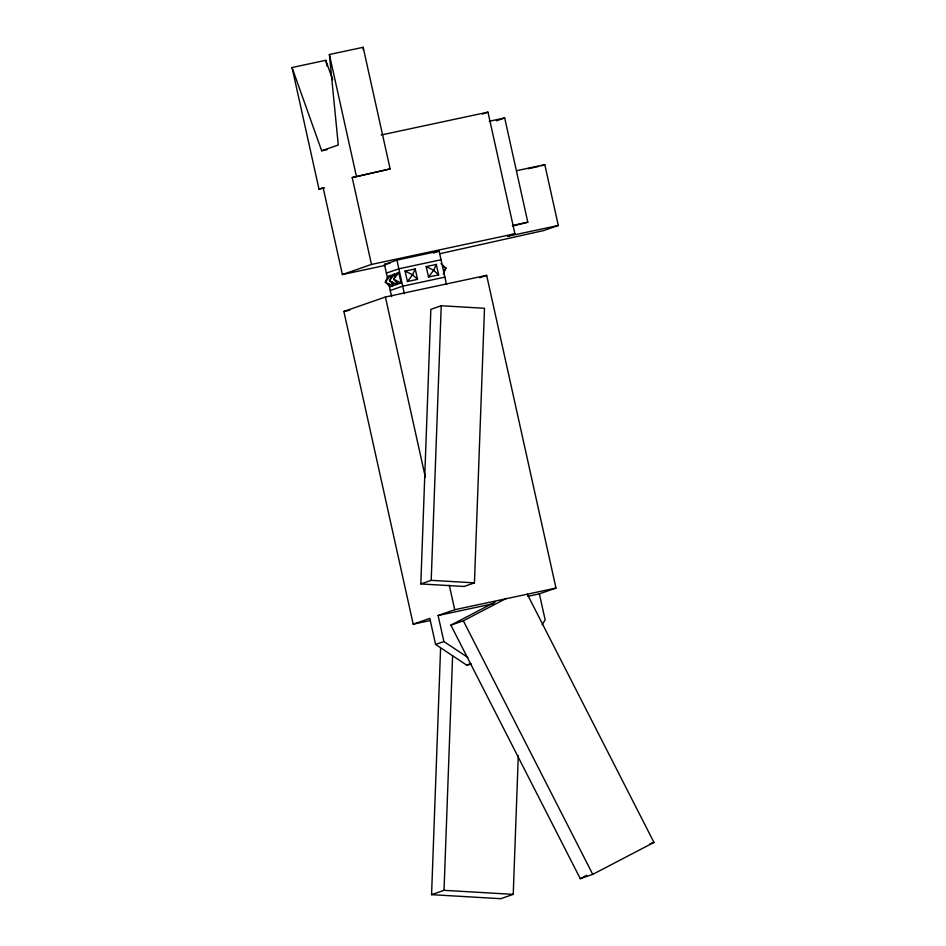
<?xml version="1.0" encoding="UTF-8"?>
<svg xmlns="http://www.w3.org/2000/svg" width="946" height="946" viewBox="0 0 946 946"><rect width="100%" height="100%" fill="white"/><g stroke="black" fill="none" stroke-linecap="round" stroke-linejoin="round"><path stroke-width="1.42" d="M420.816 583.942L430.856 309.366L441.238 305.747L484.494 308.278L474.443 582.854L464.06 586.473L420.816 583.942L431.199 580.336L474.443 582.854M431.199 580.336L441.238 305.747M518.302 755.594L513.229 894.36L500.765 898.7L431.565 894.656L440.588 648.128M431.565 894.656L444.029 890.328L452.614 655.602M415.223 268.936L412.562 274.789L407.407 281.518L405.101 271.1L415.223 268.936L417.541 279.354L407.407 281.518M436.319 264.419L433.658 270.284L428.503 277.012L426.197 266.583L436.319 264.419L438.637 274.848L428.503 277.012M443.284 273.962L445.944 268.096L440.978 263.532M542.153 624.75L545.156 619.902L539.374 593.851L555.988 588.069L486.658 275.357L385.4 297.009L343.871 311.459L413.201 624.171L430.312 620.517M391.053 278.053L390.473 275.452L385.318 282.18L390.296 286.733L392.791 285.869L391.916 281.967M395.203 276.61L394.624 273.997L389.48 280.726L394.447 285.29L396.942 284.427L396.078 280.513M398.786 272.554L393.631 279.283L398.597 283.847L401.092 282.984L398.786 272.554L396.291 273.429L393.631 279.283L401.092 282.984M444.23 270.343L445.944 268.096L443.461 266.867M527.241 594.135L653.97 842.425L592.752 874.352L580.288 878.692L450.875 625.14L495.16 602.046M450.875 625.14L463.339 620.801L506.323 598.392M580.288 878.692L586.804 875.287M292.03 67.521L321.664 150.769L338.278 144.998L329.397 54.513L363.158 47.3L390.119 168.908L352.208 177.576L371.471 264.431L342.393 274.553L323.142 187.686L318.991 189.129L292.03 67.521L325.779 60.308L332.696 79.736M482.425 114.076L487.97 112.148L514.92 233.757L507.659 236.287L558.294 225.467L544.813 164.651L516.682 170.67M496.39 120.84L504.691 117.954L527.797 222.192L512.767 226.094M352.208 177.576L390.119 168.908M541.136 165.94L544.813 164.651M387.269 277.143L384.454 264.442L396.918 260.103L439.11 251.08L446.536 284.592M433.575 253.008L439.11 251.08M386.382 273.134L398.845 268.794L441.037 259.772M390.473 275.452L387.99 276.315L385.318 282.18L392.791 285.869M394.624 273.997L392.141 274.872L389.48 280.726L396.942 284.427M558.294 225.467L543.583 230.576L439.949 253.694M390.237 290.505L402.689 286.165L444.892 277.143M479.74 277.769L486.658 275.357M413.201 624.171L429.803 618.388L435.586 644.451L466.674 665.097L470.895 664.198M467.809 657.435L443.887 641.554L438.116 615.503L454.73 609.721L555.988 588.069M435.586 644.451L443.887 641.554M466.674 665.097L470.836 663.654M649.819 843.867L653.97 842.425M381.143 134.994L487.97 112.148M321.664 150.769L327.292 149.574M489.224 121.254L504.691 117.954M318.991 189.129L324.62 187.935M528.01 168.743L538.51 166.496M512.33 225.491L527.797 222.192M371.471 264.431L514.92 233.757M384.454 264.442L390.083 263.236M342.393 274.553L385.436 265.353M343.871 311.459L349.582 310.241M438.116 615.503L493.741 603.607M527.963 596.287L539.374 593.851M444.029 890.328L513.229 894.36M426.197 266.583L433.658 270.284L438.637 274.848M405.101 271.1L412.562 274.789L417.541 279.354M463.339 620.801L592.752 874.352M396.918 260.103L404.344 293.615M388.759 283.824L391.609 296.701M385.4 297.009L425.333 477.151M449.291 585.219L454.73 609.721M329.397 54.513L356.358 176.122M325.779 60.308L327.056 66.031M363.158 47.3L363.441 50.221"/></g></svg>
